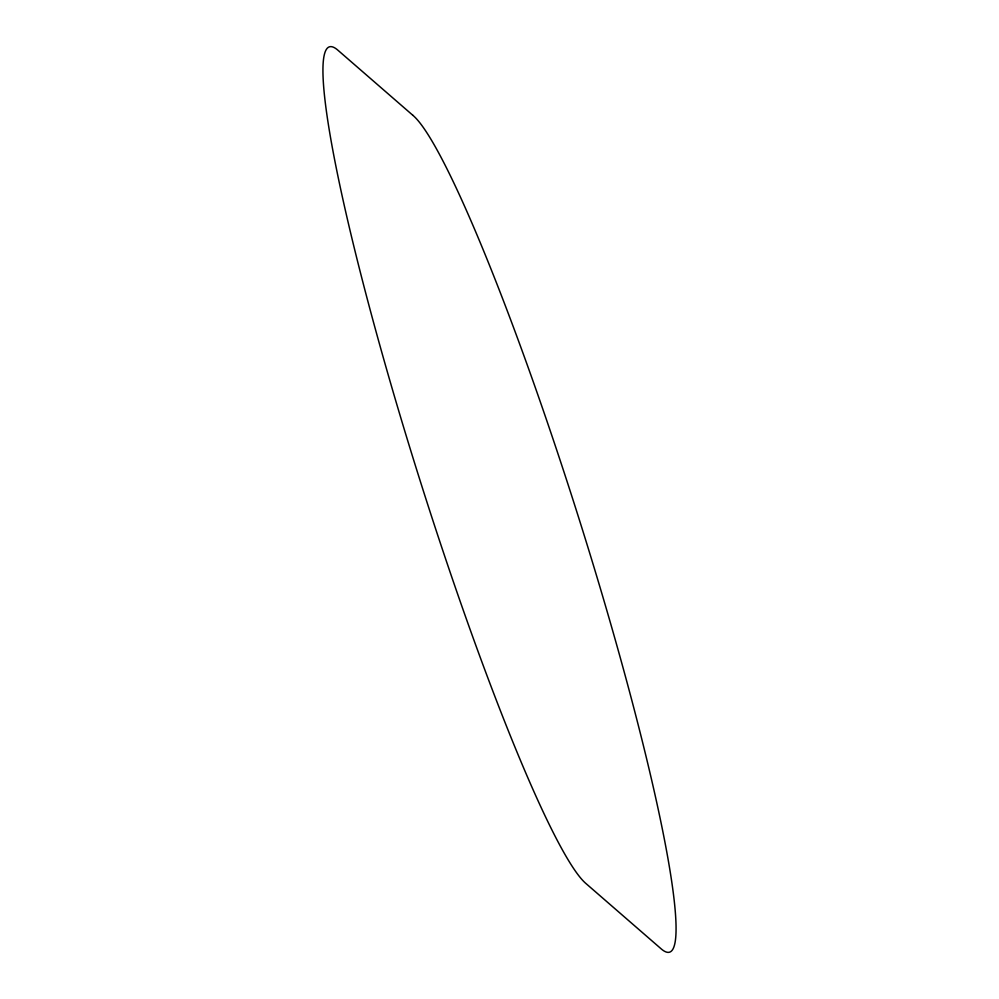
<?xml version="1.0" encoding="UTF-8"?>
<svg xmlns="http://www.w3.org/2000/svg" width="999" height="999" viewBox="0 0 999 999"><rect width="100%" height="100%" fill="white"/><g stroke="black" fill="none" stroke-linecap="round" stroke-linejoin="round"><path stroke-width="1.5" d="M412.849 115.297L337.6 49.95A440.684 43.956 72.5 0 0 399.175 412.375A440.684 43.956 72.5 0 0 586.151 883.703L661.4 949.05A440.684 43.956 72.5 0 0 599.825 586.625A440.684 43.956 72.5 0 0 412.849 115.297"/></g></svg>
